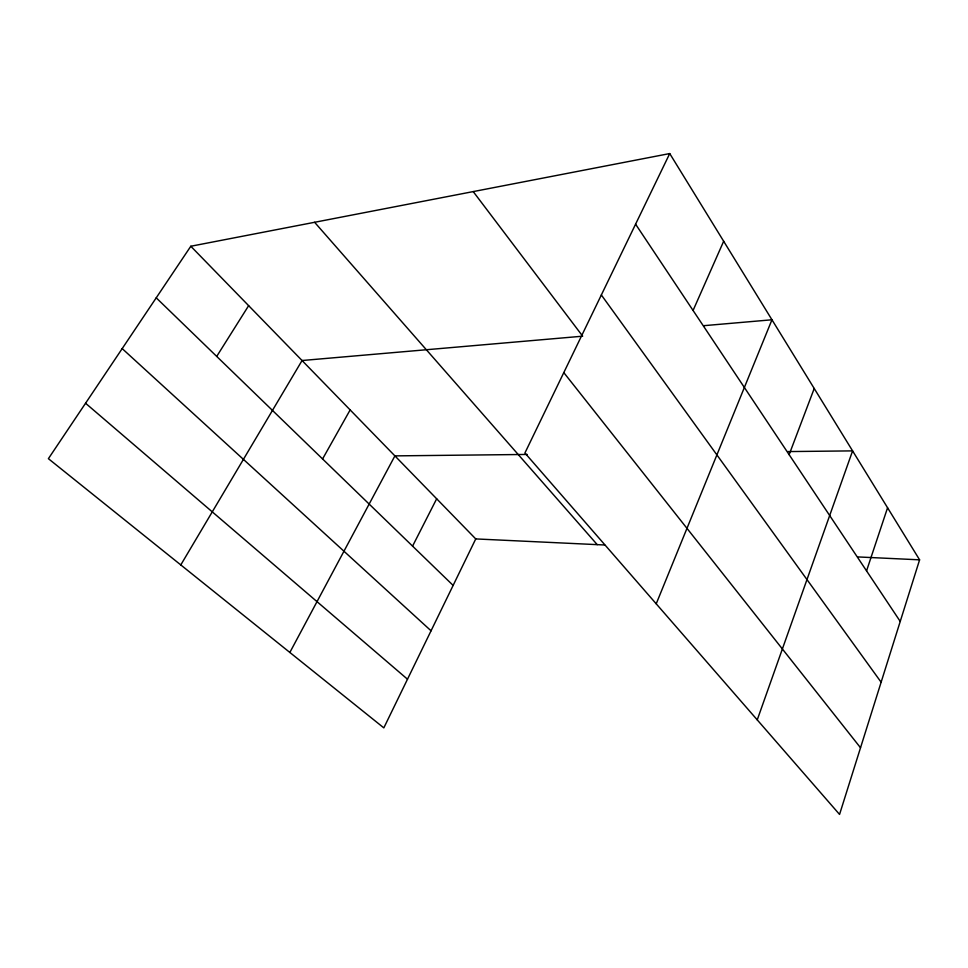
<?xml version="1.0" encoding="UTF-8"?>
<svg xmlns="http://www.w3.org/2000/svg" width="968" height="968" viewBox="0 0 968 968"><rect width="100%" height="100%" fill="white"/><g stroke="black" fill="none" stroke-linecap="round" stroke-linejoin="round"><path stroke-width="1.45" d="M919.6 559.831L839.558 814.439L524.922 452.988L669.735 153.561L919.6 559.831L857.866 556.927M866.554 570.866L887.571 507.752M757.242 719.877L852.59 450.882L787.746 451.584M789.138 454.67L814.221 388.495M656.219 603.814L771.956 319.779L703.93 325.671M693.076 310.462L723.665 241.262M604.734 544.996L475.748 538.922L383.824 727.875L48.4 458.675L190.805 246.247L669.735 153.561M412.574 546.121L436.677 498.786M289.856 652.456L394.908 455.88L527.161 454.44M322.574 458.953L350.15 409.912M180.786 564.925L302.064 360.519L582.675 336.186L473.219 191.591M216.711 356.406L248.643 305.658M85.559 403.233L407.492 679.209M122.186 348.601L431.05 630.797M156.235 297.829L453.133 585.41M190.805 246.247L475.748 538.922M314.612 222.289L597.232 544.645M563.799 372.607L860.516 747.756M601.346 294.962L881.122 682.21M635.589 224.177L900.228 621.432"/></g></svg>
